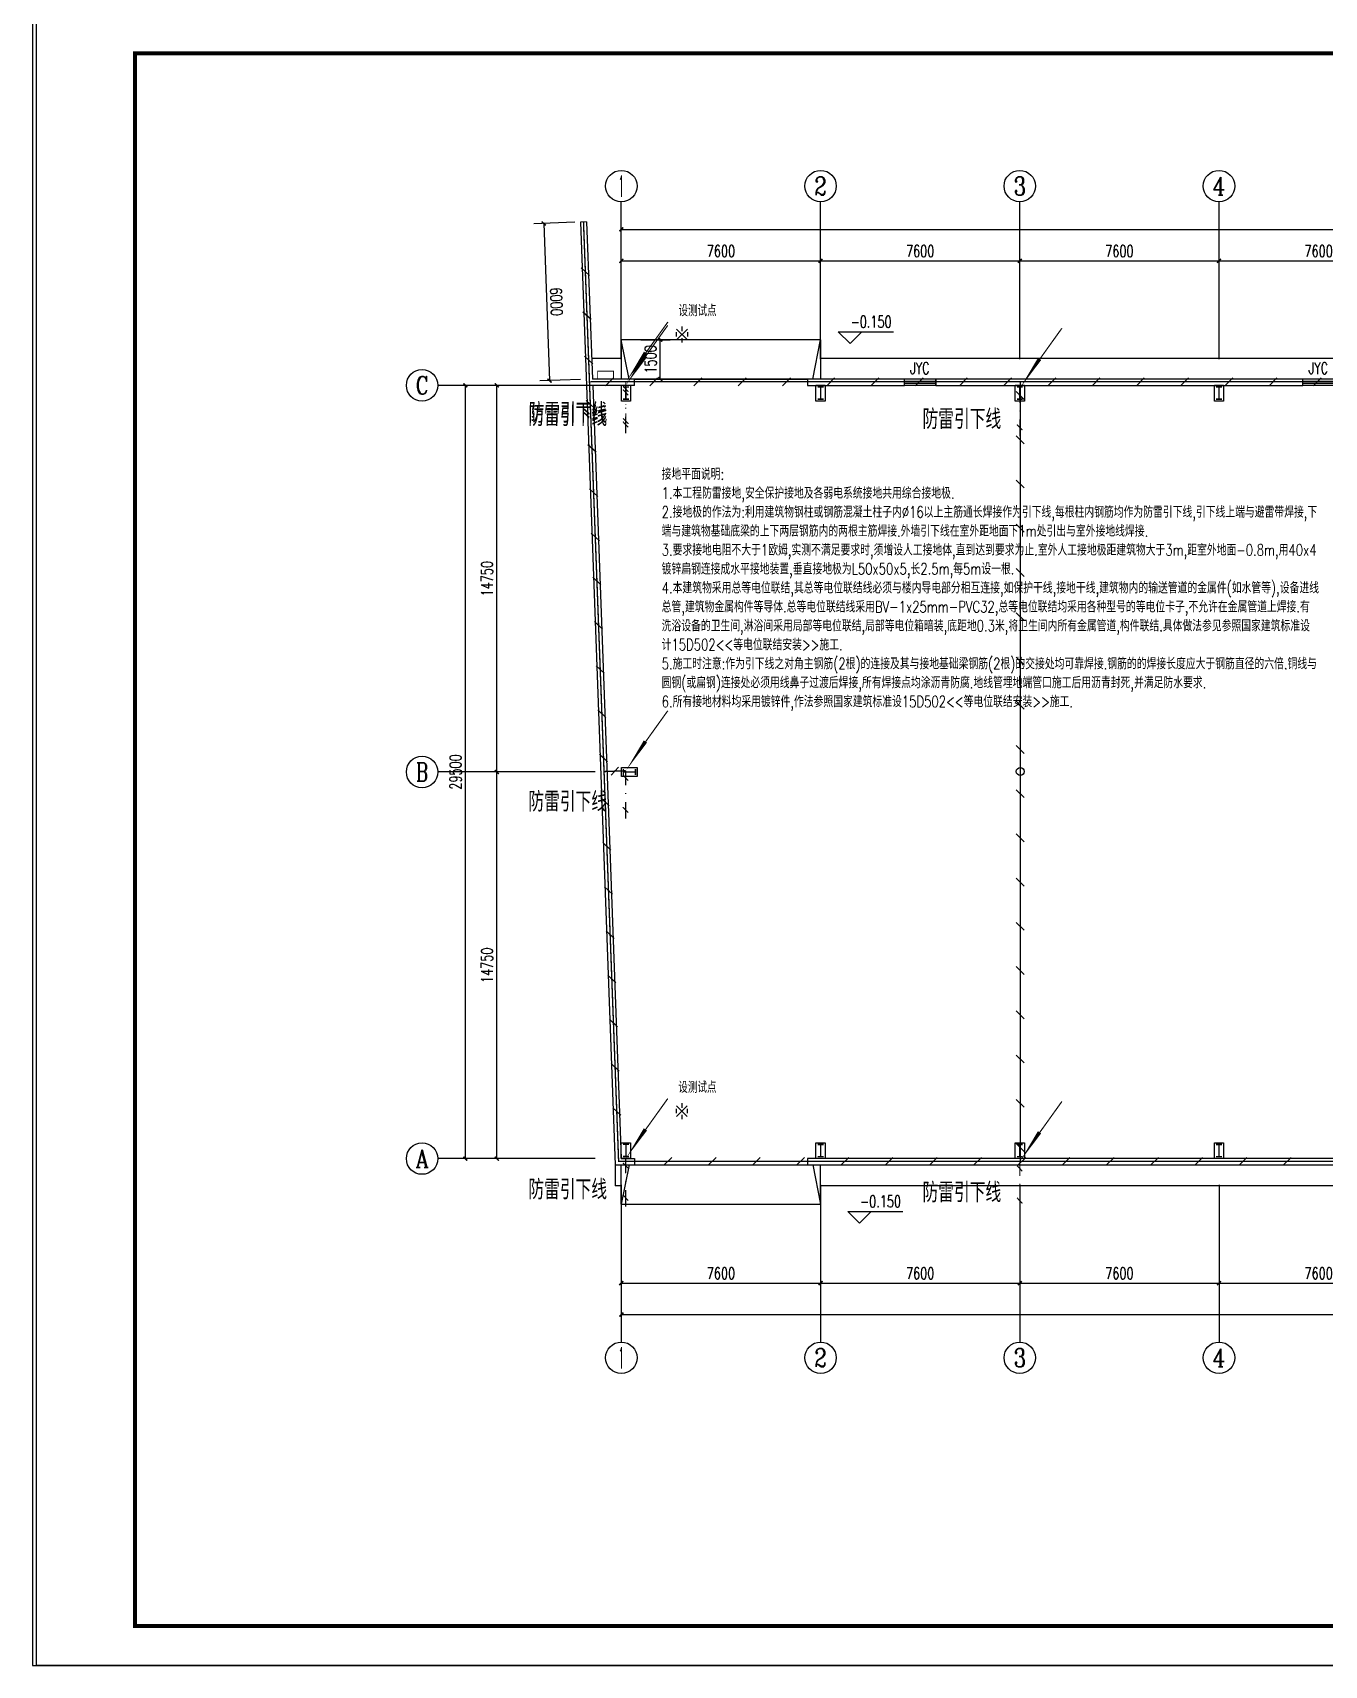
# Model space of a CAD drawing. Extents: x 54907 to 703237, y -798661 to -546661.
# Drawn here: x 54907 to 104179, y -798661 to -736374 of the extents above; entities that cross this region are included whole.
import ezdxf
from ezdxf.enums import TextEntityAlignment as Align

# ---------------------------------------------------------------- set-up
doc = ezdxf.new("R2010")
doc.units = 0
doc.header["$LTSCALE"] = 1000
doc.header["$MEASUREMENT"] = 0
for name, pattern in [('2', [1500.01, 1500, -0.01]), ('ACAD_ISO04W100', [30.5, 24, -3, 0.5, -3]), ('CENTER2', [28.575, 19.05, -3.175, 3.175, -3.175]), ('DASHDOT2', [0.5, 0.25, -0.125, 0, -0.125]), ('DOTE', [2.42, 2, -0.2, 0.02, -0.2])]:
    doc.linetypes.add(name, pattern=pattern)
for name, color, linetype in [('AXIS', 3, 'Continuous'), ('AXIS_TEXT', 7, 'Continuous'), ('DIM_ELEV', 3, 'Continuous'), ('LWIRE', 4, 'Continuous'), ('PUB_DIM', 3, 'Continuous'), ('PUB_TEXT', 7, 'Continuous'), ('PUB_TITLE', 4, 'Continuous'), ('SHTLN', 4, 'Continuous'), ('STAIR', 2, 'Continuous'), ('WALL', 5, 'Continuous'), ('WINDOW', 4, 'Continuous'), ('WINDOW_TEXT', 7, 'Continuous'), ('WIRE', 4, 'Continuous'), ('WIRE-接地', 4, 'Continuous'), ('ZM', 7, 'Continuous'), ('干线', 1, 'Continuous')]:
    doc.layers.add(name, color=color, linetype=linetype)
doc.layers.add('yichutu', color=7, linetype='Continuous', true_color=0xffffff, plot=False)
doc.layers.add('中文', color=7, linetype='Continuous', lineweight=13)
doc.styles.add('_HZTXT', font='txt.shx', dxfattribs={"width": 0.8, "bigfont": 'hztxt.shx'})
doc.styles.add('_TCH_AXIS', font='COMPLEX', dxfattribs={"bigfont": 'GBCBIG'})
doc.styles.add('_TCH_DIM', font='SIMPLEX', dxfattribs={"bigfont": 'GBCBIG'})
doc.styles.add('_TCH_DIM_T3', font='SIMPLEX', dxfattribs={"width": 0.705882, "bigfont": 'GBCBIG'})
doc.styles.add('_TCH_WINDOW', font='SIMPLEX', dxfattribs={"bigfont": 'GBCBIG'})
doc.styles.add('ACC', font='txt.shx', dxfattribs={"width": 0.9, "bigfont": 'hztxt.shx'})
doc.styles.add('COMPLEX', font='COMPLEX')
doc.dimstyles.new('_TCH_ARCH&&150', dxfattribs={"dimtxt": 446.25, "dimasz": 150, "dimexe": 375, "dimexo": 450, "dimgap": 150, "dimtad": 1, "dimdec": 0, "dimzin": 0, "dimdsep": 46, "dimtxsty": '_TCH_DIM_T3', "dimblk": 'ARCHTICK', "dimcen": 0.09, "dimclrt": 7, "dimazin": 2, "dimtfac": 1, "dimtdec": 0, "dimtix": 1, "dimtmove": 2, "dimatfit": 3, "dimldrblk": 'ARCHTICK', "dimfxl": 0, "dimtolj": 1, "dimtzin": 0, "dimarcsym": 0})

# ---------------------------------------------------------------- blocks, each defined once
blk = doc.blocks.new('hrththe')
h = blk.add_hatch(color=2)
h.paths.add_polyline_path([(641672, -50401), (641728, -50401), (641728, -50809), (641672, -50809)])
h.paths.add_polyline_path([(641588, -50809), (641812, -50809), (641812, -50865), (641588, -50865)])
h.paths.add_polyline_path([(641588, -50345), (641812, -50345), (641812, -50401), (641588, -50401)])
at = {"layer": 'PUB_TEXT'}
for p, q in [((641523, -50911), (641523, -50311)), ((641523, -50311), (641873, -50311)), ((641873, -50311), (641873, -50911)), ((641873, -50911), (641523, -50911))]:
    blk.add_line(p, q, dxfattribs=at)
blk = doc.blocks.new('$TelecSys$00000008')
blk.add_line((0.4, 0.4), (-0.4, -0.4))
blk = doc.blocks.new('$TelecSys$00000010')
blk.add_circle((0, 0, 0), 1)
blk = doc.blocks.new('A$C68CB3DC8')
at = {"layer": '干线', "color": 3, "const_width": 30}
for points in [[(3494, 2747), (2846, 1842)], [(2353, 1114), (2489, 972)], [(2423, 1222), (2423, 1222), (2423, 848)], [(2423, 426), (2423, 0)], [(2424, 654), (2424, 632)], [(2353, 297), (2489, 154)]]:
    blk.add_lwpolyline(points, dxfattribs=at)
at = {"layer": '干线', "color": 3}
blk.add_lwpolyline([(2926, 1965, 100, 0, 0), (2430, 1226, 0, 0, 0)], format="xyseb", dxfattribs=at)
at = {"layer": '干线', "color": 3, "style": '_HZTXT', "width": 0.8}
blk.add_text('防雷引下线', height=500, dxfattribs=at).set_placement((-50, 184))
blk = doc.blocks.new('A$C6C2C53EF')
at = {"layer": 'WIRE', "linetype": 'ACAD_ISO04W100'}
blk.add_blockref('A$C68CB3DC8', (0, 0), dxfattribs=at)
blk = doc.blocks.new('A$C3D1F14FF')
at = {"layer": 'WIRE'}
blk.add_blockref('A$C6C2C53EF', (0, 0), dxfattribs=at)
blk = doc.blocks.new('A$C0C6F3D66')
at = {"layer": 'WIRE', "linetype": 'DASHDOT2'}
blk.add_blockref('A$C3D1F14FF', (0, 0), dxfattribs=at)
blk = doc.blocks.new('A$C00130645')
at = {"layer": 'WIRE', "linetype": 'DOTE'}
blk.add_blockref('A$C0C6F3D66', (0, 0), dxfattribs=at)
blk = doc.blocks.new('A$C64716EA1')
at = {"layer": 'WIRE', "linetype": 'DASHDOT2'}
blk.add_blockref('A$C00130645', (0, 0), dxfattribs=at)
blk = doc.blocks.new('A$C35FE38DF')
at = {"layer": 'WIRE', "linetype": '2'}
blk.add_blockref('A$C64716EA1', (0, 0), dxfattribs=at)
blk = doc.blocks.new('A$C0EB32356')
at = {"layer": 'WIRE', "linetype": '2', "xscale": 1.5, "yscale": 1.5, "zscale": 1.5}
blk.add_blockref('A$C35FE38DF', (0, 0), dxfattribs=at)
blk = doc.blocks.new('A$C44B31DE4')
at = {"layer": 'WIRE', "linetype": 'CENTER2'}
blk.add_blockref('A$C0EB32356', (0, 0), dxfattribs=at)
blk = doc.blocks.new('AX')
at = {"layer": 'ZM'}
for p, q in [((-247, 247), (247, -247)), ((-247, -247), (247, 247)), ((-247, -94), (-247, 106)), ((6, 160), (6, 360)), ((260, -94), (260, 106)), ((6, -360), (6, -160))]:
    blk.add_line(p, q, dxfattribs=at)
blk = doc.blocks.new('yct-1337-420-200550-63000-150-2010.0')
at = {"layer": 'yichutu', "color": 7, "true_color": 0xffffff}
blk.add_lwpolyline([(0, 0), (0, 63000), (200550, 63000), (200550, 0)], close=True, dxfattribs=at)
blk = doc.blocks.new('_ArchTick')
at = {"color": 0, "linetype": 'ByBlock', "const_width": 0.4}
blk.add_lwpolyline([(-0.5, -0.5), (0.5, 0.5)], dxfattribs=at)
blk = doc.blocks.new('*D190')
at = {"layer": 'Defpoints', "color": 0}
for p in [(77662, -748089), (78849, -748089), (77662, -749589)]:
    blk.add_point(p, dxfattribs=at)
at = {"layer": 'PUB_DIM', "color": 0, "lineweight": -2}
for p, q in [((78112, -748089), (79224, -748089)), ((78849, -749589), (78849, -748089)), ((78112, -749589), (79224, -749589))]:
    blk.add_line(p, q, dxfattribs=at)
at = {"layer": 'PUB_DIM', "color": 0, "lineweight": -2, "xscale": 150, "yscale": 150, "zscale": 150}
for p, rotation in [((78849, -748089), 90), ((78849, -749589), 270)]:
    blk.add_blockref('_ArchTick', p, dxfattribs=dict(at, rotation=rotation))
at = {"layer": 'PUB_DIM', "color": 7, "insert": (78476, -748839), "char_height": 446.2, "attachment_point": 5, "rotation": 90, "style": '_TCH_DIM_T3'}
blk.add_mtext('\\A1;1500', dxfattribs=at)
blk = doc.blocks.new('*D192')
at = {"layer": 'Defpoints', "color": 0}
for p in [(76039, -743593), (74623, -749649), (76261, -749589)]:
    blk.add_point(p, dxfattribs=at)
at = {"layer": 'PUB_DIM', "color": 0, "lineweight": -2}
for p, q in [((75589, -743609), (74027, -743667)), ((74401, -743653), (74623, -749649)), ((75811, -749605), (74249, -749663))]:
    blk.add_line(p, q, dxfattribs=at)
at = {"layer": 'PUB_DIM', "color": 0, "lineweight": -2, "xscale": 150, "yscale": 150, "zscale": 150}
for p, rotation in [((74401, -743653), 92.12051575240109), ((74623, -749649), 272.120515752401)]:
    blk.add_blockref('_ArchTick', p, dxfattribs=dict(at, rotation=rotation))
at = {"layer": 'PUB_DIM', "color": 7, "insert": (74885, -746637), "char_height": 446.2, "attachment_point": 5, "rotation": 272.12052, "style": '_TCH_DIM_T3'}
blk.add_mtext('\\A1;6000', dxfattribs=at)
blk = doc.blocks.new('*D196')
at = {"layer": 'AXIS', "color": 0, "lineweight": -2}
for p, q in [((75912, -764579), (72237, -764579)), ((72612, -779329), (72612, -764579)), ((75912, -779329), (72237, -779329))]:
    blk.add_line(p, q, dxfattribs=at)
at = {"layer": 'Defpoints', "color": 0}
for p in [(72612, -764579), (76362, -764579), (76362, -779329)]:
    blk.add_point(p, dxfattribs=at)
at = {"layer": 'AXIS', "color": 0, "lineweight": -2, "xscale": 150, "yscale": 150, "zscale": 150}
for p, rotation in [((72612, -764579), 90), ((72612, -779329), 270)]:
    blk.add_blockref('_ArchTick', p, dxfattribs=dict(at, rotation=rotation))
at = {"layer": 'AXIS', "color": 7, "insert": (72239, -771954), "char_height": 446.2, "attachment_point": 5, "rotation": 90, "style": '_TCH_DIM_T3'}
blk.add_mtext('\\A1;14750', dxfattribs=at)
blk = doc.blocks.new('*D197')
at = {"layer": 'AXIS', "color": 0, "lineweight": -2}
for p, q in [((75912, -749829), (72237, -749829)), ((72612, -764579), (72612, -749829)), ((75912, -764579), (72237, -764579))]:
    blk.add_line(p, q, dxfattribs=at)
at = {"layer": 'Defpoints', "color": 0}
for p in [(72612, -749829), (76362, -749829), (76362, -764579)]:
    blk.add_point(p, dxfattribs=at)
at = {"layer": 'AXIS', "color": 0, "lineweight": -2, "xscale": 150, "yscale": 150, "zscale": 150}
for p, rotation in [((72612, -749829), 90), ((72612, -764579), 270)]:
    blk.add_blockref('_ArchTick', p, dxfattribs=dict(at, rotation=rotation))
at = {"layer": 'AXIS', "color": 7, "insert": (72239, -757204), "char_height": 446.2, "attachment_point": 5, "rotation": 90, "style": '_TCH_DIM_T3'}
blk.add_mtext('\\A1;14750', dxfattribs=at)
blk = doc.blocks.new('*D198')
at = {"layer": 'AXIS', "color": 0, "lineweight": -2}
for p, q in [((75912, -749829), (71037, -749829)), ((71412, -779329), (71412, -749829)), ((75912, -779329), (71037, -779329))]:
    blk.add_line(p, q, dxfattribs=at)
at = {"layer": 'Defpoints', "color": 0}
for p in [(71412, -749829), (76362, -749829), (76362, -779329)]:
    blk.add_point(p, dxfattribs=at)
at = {"layer": 'AXIS', "color": 0, "lineweight": -2, "xscale": 150, "yscale": 150, "zscale": 150}
for p, rotation in [((71412, -749829), 90), ((71412, -779329), 270)]:
    blk.add_blockref('_ArchTick', p, dxfattribs=dict(at, rotation=rotation))
at = {"layer": 'AXIS', "color": 7, "insert": (71039, -764579), "char_height": 446.2, "attachment_point": 5, "rotation": 90, "style": '_TCH_DIM_T3'}
blk.add_mtext('\\A1;29500', dxfattribs=at)
blk = doc.blocks.new('*D199')
at = {"layer": 'AXIS', "color": 0, "lineweight": -2}
for p, q in [((77362, -748379), (77362, -744704)), ((84962, -748379), (84962, -744704)), ((77362, -745079), (84962, -745079))]:
    blk.add_line(p, q, dxfattribs=at)
at = {"layer": 'Defpoints', "color": 0}
for p in [(84962, -745079), (77362, -748829), (84962, -748829)]:
    blk.add_point(p, dxfattribs=at)
at = {"layer": 'AXIS', "color": 0, "lineweight": -2, "xscale": 150, "yscale": 150, "zscale": 150, "rotation": 180}
blk.add_blockref('_ArchTick', (77362, -745079), dxfattribs=at)
at = {"layer": 'AXIS', "color": 0, "lineweight": -2, "xscale": 150, "yscale": 150, "zscale": 150}
blk.add_blockref('_ArchTick', (84962, -745079), dxfattribs=at)
at = {"layer": 'AXIS', "color": 7, "insert": (81162, -744706), "char_height": 446.2, "attachment_point": 5, "style": '_TCH_DIM_T3'}
blk.add_mtext('\\A1;7600', dxfattribs=at)
blk = doc.blocks.new('*D200')
at = {"layer": 'AXIS', "color": 0, "lineweight": -2}
for p, q in [((84962, -748379), (84962, -744704)), ((92562, -748379), (92562, -744704)), ((84962, -745079), (92562, -745079))]:
    blk.add_line(p, q, dxfattribs=at)
at = {"layer": 'Defpoints', "color": 0}
for p in [(92562, -745079), (84962, -748829), (92562, -748829)]:
    blk.add_point(p, dxfattribs=at)
at = {"layer": 'AXIS', "color": 0, "lineweight": -2, "xscale": 150, "yscale": 150, "zscale": 150, "rotation": 180}
blk.add_blockref('_ArchTick', (84962, -745079), dxfattribs=at)
at = {"layer": 'AXIS', "color": 0, "lineweight": -2, "xscale": 150, "yscale": 150, "zscale": 150}
blk.add_blockref('_ArchTick', (92562, -745079), dxfattribs=at)
at = {"layer": 'AXIS', "color": 7, "insert": (88762, -744706), "char_height": 446.2, "attachment_point": 5, "style": '_TCH_DIM_T3'}
blk.add_mtext('\\A1;7600', dxfattribs=at)
blk = doc.blocks.new('*D201')
at = {"layer": 'AXIS', "color": 0, "lineweight": -2}
for p, q in [((92562, -748379), (92562, -744704)), ((100162, -748379), (100162, -744704)), ((92562, -745079), (100162, -745079))]:
    blk.add_line(p, q, dxfattribs=at)
at = {"layer": 'Defpoints', "color": 0}
for p in [(100162, -745079), (92562, -748829), (100162, -748829)]:
    blk.add_point(p, dxfattribs=at)
at = {"layer": 'AXIS', "color": 0, "lineweight": -2, "xscale": 150, "yscale": 150, "zscale": 150, "rotation": 180}
blk.add_blockref('_ArchTick', (92562, -745079), dxfattribs=at)
at = {"layer": 'AXIS', "color": 0, "lineweight": -2, "xscale": 150, "yscale": 150, "zscale": 150}
blk.add_blockref('_ArchTick', (100162, -745079), dxfattribs=at)
at = {"layer": 'AXIS', "color": 7, "insert": (96362, -744706), "char_height": 446.2, "attachment_point": 5, "style": '_TCH_DIM_T3'}
blk.add_mtext('\\A1;7600', dxfattribs=at)
blk = doc.blocks.new('*D202')
at = {"layer": 'AXIS', "color": 0, "lineweight": -2}
for p, q in [((100162, -748379), (100162, -744704)), ((107762, -748379), (107762, -744704)), ((100162, -745079), (107762, -745079))]:
    blk.add_line(p, q, dxfattribs=at)
at = {"layer": 'Defpoints', "color": 0}
for p in [(107762, -745079), (100162, -748829), (107762, -748829)]:
    blk.add_point(p, dxfattribs=at)
at = {"layer": 'AXIS', "color": 0, "lineweight": -2, "xscale": 150, "yscale": 150, "zscale": 150, "rotation": 180}
blk.add_blockref('_ArchTick', (100162, -745079), dxfattribs=at)
at = {"layer": 'AXIS', "color": 0, "lineweight": -2, "xscale": 150, "yscale": 150, "zscale": 150}
blk.add_blockref('_ArchTick', (107762, -745079), dxfattribs=at)
at = {"layer": 'AXIS', "color": 7, "insert": (103962, -744706), "char_height": 446.2, "attachment_point": 5, "style": '_TCH_DIM_T3'}
blk.add_mtext('\\A1;7600', dxfattribs=at)
blk = doc.blocks.new('*D219')
at = {"layer": 'AXIS', "color": 0, "lineweight": -2}
for p, q in [((77362, -748379), (77362, -743504)), ((229362, -748379), (229362, -743504)), ((77362, -743879), (229362, -743879))]:
    blk.add_line(p, q, dxfattribs=at)
at = {"layer": 'Defpoints', "color": 0}
for p in [(229362, -743879), (77362, -748829), (229362, -748829)]:
    blk.add_point(p, dxfattribs=at)
at = {"layer": 'AXIS', "color": 0, "lineweight": -2, "xscale": 150, "yscale": 150, "zscale": 150, "rotation": 180}
blk.add_blockref('_ArchTick', (77362, -743879), dxfattribs=at)
at = {"layer": 'AXIS', "color": 0, "lineweight": -2, "xscale": 150, "yscale": 150, "zscale": 150}
blk.add_blockref('_ArchTick', (229362, -743879), dxfattribs=at)
at = {"layer": 'AXIS', "color": 7, "insert": (153362, -743506), "char_height": 446.2, "attachment_point": 5, "style": '_TCH_DIM_T3'}
blk.add_mtext('\\A1;152000', dxfattribs=at)
blk = doc.blocks.new('*D220')
at = {"layer": 'AXIS', "color": 0, "lineweight": -2}
for p, q in [((77362, -780779), (77362, -784454)), ((84962, -780779), (84962, -784454)), ((77362, -784079), (84962, -784079))]:
    blk.add_line(p, q, dxfattribs=at)
at = {"layer": 'Defpoints', "color": 0}
for p in [(77362, -780329), (84962, -780329), (84962, -784079)]:
    blk.add_point(p, dxfattribs=at)
at = {"layer": 'AXIS', "color": 0, "lineweight": -2, "xscale": 150, "yscale": 150, "zscale": 150, "rotation": 180}
blk.add_blockref('_ArchTick', (77362, -784079), dxfattribs=at)
at = {"layer": 'AXIS', "color": 0, "lineweight": -2, "xscale": 150, "yscale": 150, "zscale": 150}
blk.add_blockref('_ArchTick', (84962, -784079), dxfattribs=at)
at = {"layer": 'AXIS', "color": 7, "insert": (81162, -783706), "char_height": 446.2, "attachment_point": 5, "style": '_TCH_DIM_T3'}
blk.add_mtext('\\A1;7600', dxfattribs=at)
blk = doc.blocks.new('*D221')
at = {"layer": 'AXIS', "color": 0, "lineweight": -2}
for p, q in [((84962, -780779), (84962, -784454)), ((92562, -780779), (92562, -784454)), ((84962, -784079), (92562, -784079))]:
    blk.add_line(p, q, dxfattribs=at)
at = {"layer": 'Defpoints', "color": 0}
for p in [(84962, -780329), (92562, -780329), (92562, -784079)]:
    blk.add_point(p, dxfattribs=at)
at = {"layer": 'AXIS', "color": 0, "lineweight": -2, "xscale": 150, "yscale": 150, "zscale": 150, "rotation": 180}
blk.add_blockref('_ArchTick', (84962, -784079), dxfattribs=at)
at = {"layer": 'AXIS', "color": 0, "lineweight": -2, "xscale": 150, "yscale": 150, "zscale": 150}
blk.add_blockref('_ArchTick', (92562, -784079), dxfattribs=at)
at = {"layer": 'AXIS', "color": 7, "insert": (88762, -783706), "char_height": 446.2, "attachment_point": 5, "style": '_TCH_DIM_T3'}
blk.add_mtext('\\A1;7600', dxfattribs=at)
blk = doc.blocks.new('*D222')
at = {"layer": 'AXIS', "color": 0, "lineweight": -2}
for p, q in [((92562, -780779), (92562, -784454)), ((100162, -780779), (100162, -784454)), ((92562, -784079), (100162, -784079))]:
    blk.add_line(p, q, dxfattribs=at)
at = {"layer": 'Defpoints', "color": 0}
for p in [(92562, -780329), (100162, -780329), (100162, -784079)]:
    blk.add_point(p, dxfattribs=at)
at = {"layer": 'AXIS', "color": 0, "lineweight": -2, "xscale": 150, "yscale": 150, "zscale": 150, "rotation": 180}
blk.add_blockref('_ArchTick', (92562, -784079), dxfattribs=at)
at = {"layer": 'AXIS', "color": 0, "lineweight": -2, "xscale": 150, "yscale": 150, "zscale": 150}
blk.add_blockref('_ArchTick', (100162, -784079), dxfattribs=at)
at = {"layer": 'AXIS', "color": 7, "insert": (96362, -783706), "char_height": 446.2, "attachment_point": 5, "style": '_TCH_DIM_T3'}
blk.add_mtext('\\A1;7600', dxfattribs=at)
blk = doc.blocks.new('*D223')
at = {"layer": 'AXIS', "color": 0, "lineweight": -2}
for p, q in [((100162, -780779), (100162, -784454)), ((107762, -780779), (107762, -784454)), ((100162, -784079), (107762, -784079))]:
    blk.add_line(p, q, dxfattribs=at)
at = {"layer": 'Defpoints', "color": 0}
for p in [(100162, -780329), (107762, -780329), (107762, -784079)]:
    blk.add_point(p, dxfattribs=at)
at = {"layer": 'AXIS', "color": 0, "lineweight": -2, "xscale": 150, "yscale": 150, "zscale": 150, "rotation": 180}
blk.add_blockref('_ArchTick', (100162, -784079), dxfattribs=at)
at = {"layer": 'AXIS', "color": 0, "lineweight": -2, "xscale": 150, "yscale": 150, "zscale": 150}
blk.add_blockref('_ArchTick', (107762, -784079), dxfattribs=at)
at = {"layer": 'AXIS', "color": 7, "insert": (103962, -783706), "char_height": 446.2, "attachment_point": 5, "style": '_TCH_DIM_T3'}
blk.add_mtext('\\A1;7600', dxfattribs=at)
blk = doc.blocks.new('*D240')
at = {"layer": 'AXIS', "color": 0, "lineweight": -2}
for p, q in [((77362, -780779), (77362, -785654)), ((229362, -780779), (229362, -785654)), ((77362, -785279), (229362, -785279))]:
    blk.add_line(p, q, dxfattribs=at)
at = {"layer": 'Defpoints', "color": 0}
for p in [(77362, -780329), (229362, -780329), (229362, -785279)]:
    blk.add_point(p, dxfattribs=at)
at = {"layer": 'AXIS', "color": 0, "lineweight": -2, "xscale": 150, "yscale": 150, "zscale": 150, "rotation": 180}
blk.add_blockref('_ArchTick', (77362, -785279), dxfattribs=at)
at = {"layer": 'AXIS', "color": 0, "lineweight": -2, "xscale": 150, "yscale": 150, "zscale": 150}
blk.add_blockref('_ArchTick', (229362, -785279), dxfattribs=at)
at = {"layer": 'AXIS', "color": 7, "insert": (153362, -784906), "char_height": 446.2, "attachment_point": 5, "style": '_TCH_DIM_T3'}
blk.add_mtext('\\A1;152000', dxfattribs=at)
blk = doc.blocks.new('_AXISO')
blk.add_circle((0, 0), 0.5)
at = {"layer": 'AXIS_TEXT', "style": 'COMPLEX', "width": 1.041667}
blk.add_attdef('A', text='', height=0.56, dxfattribs=at).set_placement((-0.25, -0.28), (0.25, -0.28), align=Align.FIT)
blk = doc.blocks.new('$TCHSYS$WIN2D')
for p, q in [((-0.5, 0.5), (0.5, 0.5)), ((-0.5, 0.5), (-0.5, -0.5)), ((0.5, 0.167), (-0.5, 0.167)), ((0.5, 0.5), (0.5, -0.5)), ((0.5, -0.167), (-0.5, -0.167)), ((-0.5, -0.5), (0.5, -0.5))]:
    blk.add_line(p, q)

msp = doc.modelspace()

# ---------------------------------------------------------------- linework, layer by layer
for p, q in [((77862, -749588.7), (84462, -749588.7)), ((77862, -779568.7), (84462, -779568.7))]:
    msp.add_line(p, q)
at = {"color": 2}
msp.add_line((77130.7, -779568.7), (77130.7, -780368.7), dxfattribs=at)
for points in [[(76260.8, -748788.7), (77362, -748788.7)], [(84962, -748788.7), (230402, -748788.7), (230402, -753528.7)], [(77362, -780368.7), (77130.7, -780368.7)], [(216162, -780368.7), (84962, -780368.7)]]:
    msp.add_lwpolyline(points, dxfattribs=at)
at = {"const_width": 30}
msp.add_lwpolyline([(77062, -749588.7), (77062, -749288.7), (76462, -749288.7), (76462, -749588.7)], dxfattribs=at)
at = {"layer": 'AXIS'}
for p, q in [((77362, -748828.7), (77362, -742828.7)), ((84962, -748828.7), (84962, -742828.7)), ((92562, -748828.7), (92562, -742828.7)), ((100162, -748828.7), (100162, -742828.7)), ((76362, -749828.7), (70362, -749828.7)), ((76362, -764578.7), (70362, -764578.7)), ((76362, -779328.7), (70362, -779328.7)), ((77362, -780328.7), (77362, -786328.7)), ((84962, -780328.7), (84962, -786328.7)), ((92562, -780328.7), (92562, -786328.7)), ((100162, -780328.7), (100162, -786328.7))]:
    msp.add_line(p, q, dxfattribs=at)
at = {"layer": 'DIM_ELEV'}
for p, q in [((86089.6, -748232.6), (85639.6, -747782.6)), ((85639.6, -747782.6), (87742.4, -747782.6)), ((86089.6, -748232.6), (86539.6, -747782.6)), ((86448.3, -781794.9), (85998.3, -781344.9)), ((85998.3, -781344.9), (88101.2, -781344.9)), ((86448.3, -781794.9), (86898.3, -781344.9))]:
    msp.add_line(p, q, dxfattribs=at)
at = {"layer": 'PUB_TITLE'}
msp.add_lwpolyline([(54906.6, -798661.4), (255606.6, -798661.4), (255606.6, -735661.4), (54906.6, -735661.4)], close=True, dxfattribs=at)
at = {"layer": 'PUB_TITLE', "const_width": 150}
msp.add_lwpolyline([(58806.6, -797161.4), (254256.6, -797161.4), (254256.6, -737161.4), (58806.6, -737161.4)], close=True, dxfattribs=at)
at = {"layer": 'STAIR'}
for p, q in [((84962, -748088.7), (77362, -748088.7)), ((77362, -748088.7), (77362, -749588.7)), ((77662, -749588.7), (77362, -748088.7)), ((84662, -749588.7), (84962, -748088.7)), ((84962, -748088.7), (84962, -749588.7)), ((84962, -749588.7), (77362, -749588.7)), ((77362, -781068.7), (77362, -779568.7)), ((77362, -779568.7), (84962, -779568.7)), ((77662, -779568.7), (77362, -781068.7)), ((84662, -779568.7), (84962, -781068.7)), ((84962, -781068.7), (84962, -779568.7)), ((77362, -781068.7), (84962, -781068.7))]:
    msp.add_line(p, q, dxfattribs=at)
at = {"layer": 'WALL'}
for p, q in [((76038.7, -743588.7), (75798.8, -743597.5)), ((75798.8, -743597.5), (76029.9, -749837.5)), ((76038.7, -743588.7), (76260.8, -749588.7)), ((76029.9, -749837.5), (77130.7, -779568.7)), ((77862, -749588.7), (76260.8, -749588.7)), ((77862, -749828.7), (76269.7, -749828.7)), ((76269.7, -749828.7), (77362, -779328.7)), ((77862, -749828.7), (77862, -749588.7)), ((88162, -749588.7), (84462, -749588.7)), ((84462, -749588.7), (84462, -749828.7)), ((84462, -749828.7), (88162, -749828.7)), ((88162, -749828.7), (88162, -749588.7)), ((103362, -749588.7), (89362, -749588.7)), ((89362, -749588.7), (89362, -749828.7)), ((89362, -749828.7), (103362, -749828.7)), ((103362, -749828.7), (103362, -749588.7)), ((77130.7, -779568.7), (77862, -779568.7)), ((77362, -779328.7), (77862, -779328.7)), ((77862, -779328.7), (77862, -779568.7)), ((216662, -779328.7), (84462, -779328.7)), ((84462, -779328.7), (84462, -779568.7)), ((84462, -779568.7), (216662, -779568.7))]:
    msp.add_line(p, q, dxfattribs=at)
at = {"layer": 'WIRE-接地', "linetype": 'DOTE', "const_width": 52.5}
for points in [[(75918.8, -743593.1), (77258.7, -779431.9), (229515.7, -779431.9), (229515.7, -749692.2), (76177.6, -749692.2)], [(92578.4, -749692.2), (92578.4, -779431.9)]]:
    msp.add_lwpolyline(points, dxfattribs=at)
at = {"layer": 'WIRE-接地', "linetype": 'CENTER2', "const_width": 52.5}
msp.add_lwpolyline([(77527.4, -764532.3), (76702.8, -764563.2)], dxfattribs=at)

# ---------------------------------------------------------------- block references
for p in [(-564160.5, -699517.2), (-556735.7, -699517.2), (-549135.7, -699517.2), (-541535.7, -699517.2), (-564160.8, -728410.8), (-556735.7, -728417.3), (-549135.7, -728417.3), (-541535.7, -728417.3)]:
    msp.add_blockref('hrththe', p)
at = {"rotation": 270}
msp.add_blockref('hrththe', (128273.4, -122880.9), dxfattribs=at)
at = {"layer": 'AXIS'}
ref = msp.add_blockref('_AXISO', (77362, -742228.7), dxfattribs=dict(at, xscale=1200, yscale=1200, zscale=1200))
ref.add_attrib('A', '1', dxfattribs={"layer": 'AXIS_TEXT', "height": 817.2, "style": '_TCH_AXIS', "width": 0.555556}).set_placement((77264.7, -742637.2), (77459.3, -742637.2), align=Align.FIT)
ref = msp.add_blockref('_AXISO', (84962, -742228.7), dxfattribs=dict(at, xscale=1200, yscale=1200, zscale=1200))
ref.add_attrib('A', '2', dxfattribs={"layer": 'AXIS_TEXT', "height": 698.9, "style": '_TCH_AXIS'}).set_placement((84729, -742578.1), (85195, -742578.1), align=Align.FIT)
ref = msp.add_blockref('_AXISO', (92562, -742228.7), dxfattribs=dict(at, xscale=1200, yscale=1200, zscale=1200))
ref.add_attrib('A', '3', dxfattribs={"layer": 'AXIS_TEXT', "height": 698.9, "style": '_TCH_AXIS'}).set_placement((92329, -742578.1), (92795, -742578.1), align=Align.FIT)
ref = msp.add_blockref('_AXISO', (100162, -742228.7), dxfattribs=dict(at, xscale=1200, yscale=1200, zscale=1200))
ref.add_attrib('A', '4', dxfattribs={"layer": 'AXIS_TEXT', "height": 683.5, "style": '_TCH_AXIS', "width": 0.9375}).set_placement((99917.9, -742570.4), (100406.1, -742570.4), align=Align.FIT)
ref = msp.add_blockref('_AXISO', (69762, -749828.7), dxfattribs=dict(at, xscale=1200, yscale=1200, zscale=1200))
ref.add_attrib('A', 'C', dxfattribs={"layer": 'AXIS_TEXT', "height": 683.5, "style": '_TCH_AXIS'}).set_placement((69517.9, -750170.4), (70006.1, -750170.4), align=Align.FIT)
ref = msp.add_blockref('_AXISO', (69762, -764578.7), dxfattribs=dict(at, xscale=1200, yscale=1200, zscale=1200))
ref.add_attrib('A', 'B', dxfattribs={"layer": 'AXIS_TEXT', "height": 698.9, "style": '_TCH_AXIS', "width": 0.823529}).set_placement((69529, -764928.1), (69995, -764928.1), align=Align.FIT)
ref = msp.add_blockref('_AXISO', (69762, -779328.7), dxfattribs=dict(at, xscale=1200, yscale=1200, zscale=1200))
ref.add_attrib('A', 'A', dxfattribs={"layer": 'AXIS_TEXT', "height": 668.2, "style": '_TCH_AXIS', "width": 0.888889}).set_placement((69507.5, -779662.7), (70016.5, -779662.7), align=Align.FIT)
ref = msp.add_blockref('_AXISO', (77362, -786928.7), dxfattribs=dict(at, xscale=1200, yscale=1200, zscale=1200))
ref.add_attrib('A', '1', dxfattribs={"layer": 'AXIS_TEXT', "height": 817.2, "style": '_TCH_AXIS', "width": 0.555556}).set_placement((77264.7, -787337.2), (77459.3, -787337.2), align=Align.FIT)
ref = msp.add_blockref('_AXISO', (84962, -786928.7), dxfattribs=dict(at, xscale=1200, yscale=1200, zscale=1200))
ref.add_attrib('A', '2', dxfattribs={"layer": 'AXIS_TEXT', "height": 698.9, "style": '_TCH_AXIS'}).set_placement((84729, -787278.1), (85195, -787278.1), align=Align.FIT)
ref = msp.add_blockref('_AXISO', (92562, -786928.7), dxfattribs=dict(at, xscale=1200, yscale=1200, zscale=1200))
ref.add_attrib('A', '3', dxfattribs={"layer": 'AXIS_TEXT', "height": 698.9, "style": '_TCH_AXIS'}).set_placement((92329, -787278.1), (92795, -787278.1), align=Align.FIT)
ref = msp.add_blockref('_AXISO', (100162, -786928.7), dxfattribs=dict(at, xscale=1200, yscale=1200, zscale=1200))
ref.add_attrib('A', '4', dxfattribs={"layer": 'AXIS_TEXT', "height": 683.5, "style": '_TCH_AXIS', "width": 0.9375}).set_placement((99917.9, -787270.4), (100406.1, -787270.4), align=Align.FIT)
at = {"layer": 'LWIRE', "xscale": 150, "yscale": 150, "zscale": 150}
msp.add_blockref('$TelecSys$00000010', (92578.4, -764562), dxfattribs=at)
at = {"layer": 'SHTLN', "xscale": 375, "yscale": 375, "zscale": 375}
for p, rotation in [((75989.8, -745492.4), 272.1411897951346), ((76052.8, -747178.8), 272.1411897951346), ((76115.9, -748865.1), 272.1411897951346), ((76909.1, -749692.2), 180), ((78596.6, -749692.2), 180), ((80284.1, -749692.2), 180), ((81971.6, -749692.2), 180), ((83659.1, -749692.2), 180), ((85346.6, -749692.2), 180), ((87034.1, -749692.2), 180), ((88721.6, -749692.2), 180), ((90409.1, -749692.2), 180), ((92096.6, -749692.2), 180), ((93784.1, -749692.2), 180), ((95471.6, -749692.2), 180), ((97159.1, -749692.2), 180), ((98846.6, -749692.2), 180), ((100534.1, -749692.2), 180), ((102221.6, -749692.2), 180), ((103909.1, -749692.2), 180), ((76178.9, -750551.4), 272.1411897951346), ((92578.4, -750218.3), 270), ((92578.4, -751905.8), 270), ((76242, -752237.7), 272.1411897951346), ((92578.4, -753593.3), 270), ((76305, -753924), 272.1411897951346), ((76368.1, -755610.4), 272.1411897951346), ((92578.4, -755280.8), 270), ((76431.1, -757296.7), 272.1411897951346), ((92578.4, -756968.3), 270), ((92578.4, -758655.8), 270), ((76494.2, -758983), 272.1411897951346), ((76557.2, -760669.3), 272.1411897951346), ((92578.4, -760343.3), 270), ((76620.3, -762355.7), 272.1411897951346), ((92578.4, -762030.8), 270), ((92578.4, -763718.3), 270), ((76683.3, -764042), 272.1411897951346), ((77115.1, -764547.8), 182.1411897951336), ((92578.4, -765405.8), 270), ((76746.3, -765728.3), 272.1411897951346), ((76809.4, -767414.6), 272.1411897951346), ((92578.4, -767093.3), 270), ((76872.4, -769100.9), 272.1411897951346), ((92578.4, -768780.8), 270), ((92578.4, -770468.3), 270), ((76935.5, -770787.3), 272.1411897951346), ((76998.5, -772473.6), 272.1411897951346), ((92578.4, -772155.8), 270), ((77061.6, -774159.9), 272.1411897951346), ((92578.4, -773843.3), 270), ((92578.4, -775530.8), 270), ((77124.6, -775846.2), 272.1411897951346), ((92578.4, -777218.3), 270), ((77187.7, -777532.5), 272.1411897951346), ((92578.4, -778905.8), 270)]:
    msp.add_blockref('$TelecSys$00000008', p, dxfattribs=dict(at, rotation=rotation))
for p in [(79137.2, -779431.9), (80824.7, -779431.9), (82512.2, -779431.9), (84199.7, -779431.9), (85887.2, -779431.9), (87574.7, -779431.9), (89262.2, -779431.9), (90949.7, -779431.9), (92637.2, -779431.9), (94324.7, -779431.9), (96012.2, -779431.9), (97699.7, -779431.9), (99387.2, -779431.9), (101074.7, -779431.9), (102762.2, -779431.9)]:
    msp.add_blockref('$TelecSys$00000008', p, dxfattribs=at)
at = {"layer": 'WINDOW'}
ref = msp.add_blockref('$TCHSYS$WIN2D', (88762, -749708.7), dxfattribs=dict(at, xscale=1200, yscale=240, zscale=1200, rotation=180))
ref.add_attrib('A', 'JYC', (88379.5, -749399.3), dxfattribs={"layer": 'WINDOW_TEXT', "height": 446.25, "style": '_TCH_WINDOW', "width": 0.705882})
ref = msp.add_blockref('$TCHSYS$WIN2D', (103962, -749708.7), dxfattribs=dict(at, xscale=1200, yscale=240, zscale=1200, rotation=180))
ref.add_attrib('A', 'JYC', (103579.5, -749399.3), dxfattribs={"layer": 'WINDOW_TEXT', "height": 446.25, "style": '_TCH_WINDOW', "width": 0.705882})
at = {"layer": 'WIRE', "linetype": 'DOTE'}
for p in [(73899.2, -751530.9), (73892.5, -751660.9), (88927.2, -751770.6), (73892.5, -766364.7), (73892.5, -781160.9), (88927.2, -781270.6)]:
    msp.add_blockref('A$C44B31DE4', p, dxfattribs=at)
at = {"layer": 'yichutu'}
msp.add_blockref('yct-1337-420-200550-63000-150-2010.0', (55056.6, -798661.4), dxfattribs=at)
at = {"layer": '中文', "linetype": 'ByBlock', "xscale": 0.8399999998509884, "yscale": 0.8399999998509884, "zscale": 0.8399999998509884}
for p in [(79678.6, -747891.7), (79671.9, -777521.7)]:
    msp.add_blockref('AX', p, dxfattribs=at)

# ---------------------------------------------------------------- texts
at = {"layer": 'DIM_ELEV', "color": 7, "style": '_TCH_DIM', "width": 0.705882}
for p in [(86107.4, -747625.1), (86466.2, -781187.4)]:
    msp.add_text('-0.150', height=446.25, dxfattribs=at).set_placement(p)
at = {"layer": '中文', "linetype": 'ByBlock', "style": 'ACC', "width": 0.7}
for p in [(79541.8, -747193.8), (79535.1, -776823.8)]:
    msp.add_text('设测试点', height=433.75, dxfattribs=at).set_placement(p)
at = {"layer": '中文', "linetype": 'ByBlock', "insert": (78901.1, -752997.7), "char_height": 433.755, "width": 25003.4, "attachment_point": 1, "style": 'ACC'}
msp.add_mtext('{\\W0.75;接地平面说明:\\P1.本工程防雷接地,安全保护接地及各弱电系统接地共用综合接地极.\\P2.接地极的作法为:利用建筑物钢柱或钢筋混凝土柱子内%%C16以上主筋通长焊接作为引下线,每根柱内钢筋均作为防雷引下线,引下线上端与避雷带焊接,下端与建筑物基础底梁的上下两层钢筋内的两根主筋焊接.外墙引下线在室外距地面下1m处引出与室外接地线焊接.\\P3.要求接地电阻不大于1欧姆,实测不满足要求时,须增设人工接地体,直到达到要求为止.室外人工接地极距建筑物大于3m,距室外地面-0.8m,用40x4镀锌扁钢连接成水平接地装置,垂直接地极为L50x50x5,长2.5m,每5m设一根.\\P4.本建筑物采用总等电位联结,其总等电位联结线必须与楼内导电部分相互连接,如保护干线,接地干线,建筑物内的输送管道的金属件(如水管等),设备进线总管,建筑物金属构件等导体.总等电位联结线采用BV-1x25mm-PVC32,总等电位联结均采用各种型号的等电位卡子,不允许在金属管道上焊接.有洗浴设备的卫生间,淋浴间采用局部等电位联结,局部等电位箱暗装,底距地0.3米,将卫生间内所有金属管道,构件联结.具体做法参见参照国家建筑标准设计15D502<<等电位联结安装>>施工.\\P5.施工时注意:作为引下线之对角主钢筋(2根)的连接及其与接地基础梁钢筋(2根)的交接处均可靠焊接.钢筋的的焊接长度应大于钢筋直径的六倍.铜线与圆钢(或扁钢)连接处必须用线鼻子过渡后焊接,所有焊接点均涂沥青防腐.地线管埋地端管口施工后用沥青封死,并满足防水要求.\\P6.所有接地材料均采用镀锌件,作法参照国家建筑标准设15D502<<等电位联结安装>>施工.}', dxfattribs=at)

# ---------------------------------------------------------------- dimensions: what is measured, and where the dimension line sits
at = {"layer": 'AXIS'}
for p1, p2, distance, picture, middle in [((77362, -748828.7), (229362, -748828.7), 4950, '*D219', (153362, -743505.5)), ((77362, -748828.7), (84962, -748828.7), 3750, '*D199', (81162, -744705.5)), ((84962, -748828.7), (92562, -748828.7), 3750, '*D200', (88762, -744705.5)), ((92562, -748828.7), (100162, -748828.7), 3750, '*D201', (96362, -744705.5)), ((100162, -748828.7), (107762, -748828.7), 3750, '*D202', (103962, -744705.5)), ((76362, -779328.7), (76362, -749828.7), 4950, '*D198', (71038.9, -764578.7)), ((76362, -764578.7), (76362, -749828.7), 3750, '*D197', (72238.9, -757203.7)), ((76362, -779328.7), (76362, -764578.7), 3750, '*D196', (72238.9, -771953.7)), ((77362, -780328.7), (84962, -780328.7), -3750, '*D220', (81162, -783705.5)), ((77362, -780328.7), (229362, -780328.7), -4950, '*D240', (153362, -784905.5)), ((84962, -780328.7), (92562, -780328.7), -3750, '*D221', (88762, -783705.5)), ((92562, -780328.7), (100162, -780328.7), -3750, '*D222', (96362, -783705.5)), ((100162, -780328.7), (107762, -780328.7), -3750, '*D223', (103962, -783705.5))]:
    dim = msp.add_aligned_dim(p1=p1, p2=p2, distance=distance, dimstyle='_TCH_ARCH&&150', dxfattribs=at)
    dim.commit()
    dim.dimension.update_dxf_attribs({"geometry": picture, "text_midpoint": middle})
at = {"layer": 'PUB_DIM'}
for p1, p2, distance, picture, middle in [((76038.7, -743592.7), (76260.7, -749588.7), -1638.5, '*D192', (74885.2, -746637.5)), ((77662, -749588.7), (77662, -748088.7), -1187, '*D190', (78475.9, -748838.7))]:
    dim = msp.add_aligned_dim(p1=p1, p2=p2, distance=distance, dimstyle='_TCH_ARCH&&150', dxfattribs=at)
    dim.commit()
    dim.dimension.update_dxf_attribs({"geometry": picture, "text_midpoint": middle})

doc.saveas('drawing.dxf')
